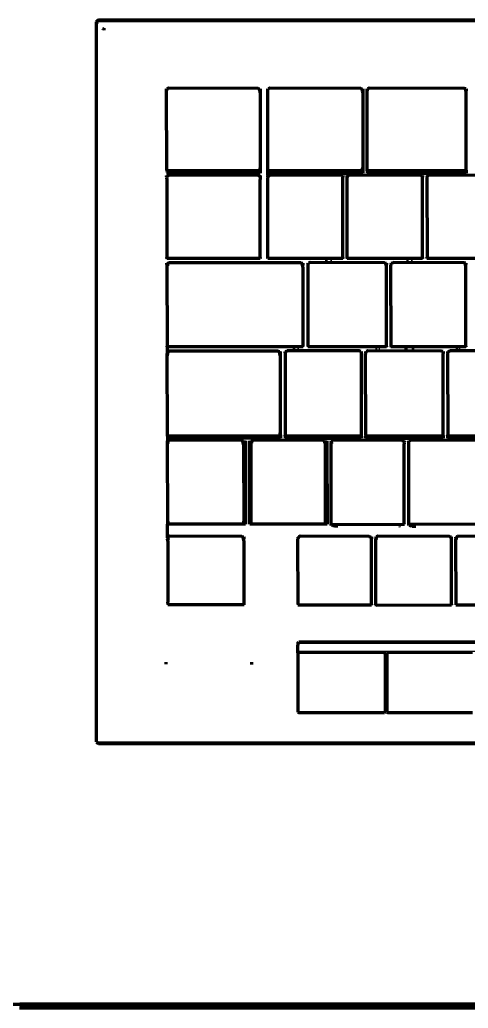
# Model space of a CAD drawing. Header units: millimetres. Extents: x 4307 to 31003, y 2809 to 20009.
# Drawn here: x 13671.8 to 13743.6, y 9454 to 9612.3 of the extents above; entities that cross this region are included whole.
import ezdxf

# ---------------------------------------------------------------- set-up
doc = ezdxf.new("R2010")
doc.units = ezdxf.units.MM
doc.layers.add('ProfileEdges', color=7, linetype='Continuous')

msp = doc.modelspace()

# ---------------------------------------------------------------- linework, layer by layer
for p, q in [((13684.16, 9611.82), (13684.26, 9611.96)), ((13684.26, 9611.96), (13684.33, 9612.01)), ((13684.26, 9611.96), (13684.26, 9611.7)), ((13685.08, 9610.82), (13685.1, 9611.02)), ((13685.08, 9610.79), (13685.08, 9610.82)), ((13685.08, 9610.82), (13685.13, 9610.81)), ((13685.13, 9610.81), (13685.23, 9610.99)), ((13695.22, 9601.25), (13695.3, 9601.26)), ((13695.3, 9601.26), (13709.9, 9601.29)), ((13710.11, 9601.24), (13710.24, 9601.25)), ((13710.15, 9600.92), (13710.24, 9600.92)), ((13711.47, 9601.25), (13711.55, 9601.26)), ((13711.55, 9600.92), (13711.47, 9600.92)), ((13711.55, 9601.26), (13726.34, 9601.29)), ((13726.55, 9601.24), (13726.68, 9601.25)), ((13726.68, 9600.92), (13726.6, 9600.92)), ((13727.37, 9601.25), (13727.45, 9601.26)), ((13727.45, 9600.92), (13727.37, 9600.92)), ((13727.45, 9601.26), (13742.91, 9601.29)), ((13743.25, 9600.92), (13742.91, 9600.92)), ((13743.16, 9601.26), (13743.25, 9601.25)), ((13695.26, 9587.34), (13695.35, 9587.34)), ((13695.26, 9587), (13695.35, 9587)), ((13695.35, 9587.34), (13695.6, 9587.34)), ((13709.9, 9587.34), (13710.15, 9587.34)), ((13710.15, 9587.34), (13710.24, 9587.34)), ((13711.47, 9587.34), (13711.55, 9587.34)), ((13711.55, 9587), (13711.47, 9587)), ((13711.55, 9587.34), (13711.81, 9587.34)), ((13723.15, 9587.34), (13723.41, 9587.34)), ((13723.41, 9587.34), (13723.5, 9587.34)), ((13723.5, 9587), (13723.41, 9587)), ((13724.18, 9587.34), (13724.27, 9587.34)), ((13724.27, 9587), (13724.18, 9587)), ((13735.91, 9587.34), (13736.17, 9587.34)), ((13736.17, 9587.34), (13736.25, 9587.34)), ((13736.25, 9587), (13736.17, 9587)), ((13736.94, 9587.34), (13737.03, 9587.34)), ((13737.03, 9587), (13736.94, 9587)), ((13695.3, 9573.34), (13695.39, 9573.34)), ((13717.01, 9573.34), (13717.1, 9573.34)), ((13717.89, 9573.34), (13717.98, 9573.34)), ((13717.98, 9573.34), (13730.15, 9573.38)), ((13730.41, 9573.34), (13730.49, 9573.34)), ((13731.18, 9573.34), (13731.26, 9573.34)), ((13731.26, 9573.34), (13742.84, 9573.38)), ((13743.1, 9573.34), (13743.18, 9573.34)), ((13695.39, 9573.01), (13695.65, 9573.01)), ((13716.76, 9573.01), (13717.1, 9573.01)), ((13730.49, 9573.01), (13730.15, 9573.01)), ((13731.26, 9573.01), (13731.18, 9573.01)), ((13743.18, 9573.01), (13742.84, 9573.01)), ((13695.34, 9559.17), (13695.43, 9559.17)), ((13713.34, 9559.16), (13713.47, 9559.17)), ((13714.22, 9559.17), (13714.31, 9559.17)), ((13714.31, 9559.17), (13726.36, 9559.17)), ((13726.36, 9559.17), (13726.44, 9559.17)), ((13727.13, 9559.17), (13727.21, 9559.17)), ((13727.21, 9559.17), (13739.22, 9559.21)), ((13739.48, 9559.17), (13739.56, 9559.17)), ((13740.25, 9559.17), (13740.33, 9559.17)), ((13740.33, 9559.17), (13752.74, 9559.17)), ((13695.35, 9558.84), (13695.42, 9558.84)), ((13695.42, 9558.84), (13695.69, 9558.84)), ((13713.38, 9558.84), (13713.47, 9558.84)), ((13714.22, 9558.84), (13714.31, 9558.84)), ((13727.21, 9558.84), (13727.13, 9558.84)), ((13739.56, 9558.84), (13739.48, 9558.84)), ((13695.39, 9544.88), (13695.47, 9544.88)), ((13695.47, 9544.88), (13695.73, 9544.88)), ((13707.28, 9544.88), (13707.54, 9544.88)), ((13707.54, 9544.88), (13707.89, 9544.88)), ((13708.57, 9544.88), (13708.88, 9544.88)), ((13708.88, 9544.88), (13709.14, 9544.88)), ((13720.31, 9544.88), (13720.56, 9544.88)), ((13720.56, 9544.88), (13720.93, 9544.88)), ((13721.68, 9544.88), (13721.6, 9544.88)), ((13721.94, 9544.88), (13721.68, 9544.88)), ((13733.24, 9544.88), (13732.98, 9544.88)), ((13733.33, 9544.88), (13733.24, 9544.88)), ((13734.01, 9544.88), (13734.1, 9544.88)), ((13695.39, 9544.54), (13695.73, 9544.54)), ((13707.28, 9544.54), (13707.6, 9544.54)), ((13707.6, 9544.54), (13707.89, 9544.54)), ((13708.82, 9544.54), (13708.57, 9544.54)), ((13709.14, 9544.54), (13708.82, 9544.54)), ((13720.63, 9544.54), (13720.31, 9544.54)), ((13720.93, 9544.54), (13720.63, 9544.54)), ((13721.6, 9544.54), (13721.94, 9544.54)), ((13733.24, 9544.54), (13733.33, 9544.54)), ((13695.43, 9529.48), (13695.52, 9529.48)), ((13695.43, 9529.15), (13695.78, 9529.15)), ((13695.52, 9529.48), (13707.31, 9529.52)), ((13707.31, 9529.15), (13707.65, 9529.15)), ((13707.56, 9529.48), (13707.65, 9529.48)), ((13716.38, 9529.48), (13716.29, 9529.48)), ((13716.29, 9529.15), (13716.38, 9529.15)), ((13727.72, 9529.52), (13716.38, 9529.48)), ((13728.07, 9529.48), (13727.98, 9529.48)), ((13727.98, 9529.15), (13728.07, 9529.15)), ((13728.84, 9529.48), (13728.75, 9529.48)), ((13728.75, 9529.15), (13729.09, 9529.15)), ((13740.55, 9529.52), (13728.84, 9529.48)), ((13740.89, 9529.48), (13740.81, 9529.48)), ((13740.81, 9529.15), (13740.89, 9529.15)), ((13741.66, 9529.48), (13741.58, 9529.48)), ((13741.58, 9529.15), (13741.92, 9529.15)), ((13753.68, 9529.52), (13741.66, 9529.48)), ((13716.43, 9511.33), (13716.43, 9512.47)), ((13716.43, 9512.47), (13918.2, 9512.47)), ((13918.2, 9511.14), (13716.43, 9511.14)), ((13716.43, 9511.14), (13716.43, 9511.04))]:
    msp.add_line(p, q)
at = {"layer": 'ProfileEdges', "lineweight": 211}
for p, q in [((13684.2, 9612.16), (13684.02, 9611.97)), ((13684.02, 9496.67), (13684.02, 9611.97)), ((13684.05, 9611.95), (13684.22, 9612.14)), ((13684.24, 9612.16), (13684.2, 9612.16)), ((13684.24, 9612.16), (13684.37, 9612.3)), ((13684.46, 9612.16), (13684.24, 9612.16)), ((13684.37, 9612.3), (13983.25, 9612.3)), ((13684.46, 9612.16), (13684.49, 9612.19)), ((13684.49, 9612.19), (13983.13, 9612.19)), ((13685.24, 9610.85), (13685.13, 9610.81)), ((13685.13, 9610.73), (13685.13, 9610.81)), ((13685.24, 9610.85), (13685.28, 9610.94)), ((13685.24, 9610.62), (13685.24, 9610.85)), ((13695.24, 9600.99), (13695.22, 9601.25)), ((13695.3, 9601.26), (13695.24, 9600.99)), ((13695.28, 9588.2), (13695.24, 9600.99)), ((13695.56, 9601.35), (13695.3, 9601.26)), ((13709.9, 9601.29), (13695.56, 9601.35)), ((13709.9, 9601.29), (13710.11, 9601.24)), ((13710.15, 9601.01), (13710.11, 9601.24)), ((13710.15, 9601.01), (13710.15, 9600.92)), ((13710.15, 9600.92), (13710.22, 9600.62)), ((13710.24, 9600.92), (13710.22, 9600.62)), ((13710.22, 9600.62), (13710.22, 9588.58)), ((13710.24, 9601.25), (13710.24, 9600.92)), ((13711.49, 9600.99), (13711.47, 9601.25)), ((13711.47, 9600.92), (13711.49, 9600.99)), ((13711.49, 9588.2), (13711.47, 9600.92)), ((13711.49, 9600.99), (13711.55, 9601.26)), ((13711.81, 9601.35), (13711.55, 9601.26)), ((13726.34, 9601.29), (13711.81, 9601.35)), ((13726.34, 9601.29), (13726.55, 9601.24)), ((13726.6, 9601.01), (13726.55, 9601.24)), ((13726.6, 9601.01), (13726.6, 9600.92)), ((13726.6, 9600.92), (13726.66, 9600.62)), ((13726.68, 9600.92), (13726.66, 9600.62)), ((13726.66, 9600.62), (13726.66, 9588.58)), ((13726.68, 9601.25), (13726.68, 9600.92)), ((13727.39, 9600.99), (13727.37, 9601.25)), ((13727.37, 9600.92), (13727.39, 9600.99)), ((13727.39, 9588.2), (13727.37, 9600.92)), ((13727.45, 9601.26), (13727.39, 9600.99)), ((13727.71, 9601.35), (13727.45, 9601.26)), ((13742.91, 9601.29), (13727.71, 9601.35)), ((13743.16, 9601.26), (13742.91, 9601.29)), ((13743.23, 9600.99), (13743.16, 9601.26)), ((13743.25, 9601.25), (13743.23, 9600.99)), ((13743.23, 9600.99), (13743.25, 9600.92)), ((13743.23, 9600.62), (13743.25, 9600.92)), ((13743.23, 9588.2), (13743.23, 9600.62)), ((13695.26, 9588.09), (13695.28, 9588.2)), ((13695.31, 9588.09), (13695.26, 9588.09)), ((13710.24, 9587.75), (13695.26, 9587.75)), ((13695.28, 9588.2), (13695.31, 9588.09)), ((13695.31, 9588.09), (13695.34, 9587.94)), ((13710.17, 9588.09), (13695.31, 9588.09)), ((13695.6, 9587.85), (13695.34, 9587.94)), ((13709.9, 9587.85), (13695.6, 9587.85)), ((13709.9, 9587.85), (13710.15, 9587.94)), ((13710.15, 9587.94), (13710.17, 9588.09)), ((13710.17, 9588.09), (13710.22, 9588.58)), ((13710.24, 9588.09), (13710.17, 9588.09)), ((13710.22, 9588.58), (13710.24, 9588.09)), ((13710.24, 9588.09), (13710.24, 9587.75)), ((13711.47, 9588.09), (13711.49, 9588.2)), ((13711.47, 9587.75), (13711.47, 9588.09)), ((13711.54, 9588.09), (13711.47, 9588.09)), ((13711.47, 9587.75), (13726.68, 9587.75)), ((13711.47, 9587.34), (13711.47, 9587.75)), ((13711.54, 9588.09), (13711.49, 9588.2)), ((13711.59, 9587.96), (13711.54, 9588.09)), ((13726.6, 9588.09), (13711.54, 9588.09)), ((13711.81, 9587.85), (13711.59, 9587.96)), ((13726.34, 9587.85), (13711.81, 9587.85)), ((13726.6, 9587.94), (13726.34, 9587.85)), ((13726.6, 9588.28), (13726.66, 9588.58)), ((13726.6, 9588.28), (13726.6, 9588.09)), ((13726.6, 9587.94), (13726.6, 9588.09)), ((13726.68, 9588.09), (13726.6, 9588.09)), ((13726.66, 9588.58), (13726.68, 9588.09)), ((13726.68, 9588.09), (13726.68, 9587.75)), ((13727.37, 9588.09), (13727.39, 9588.2)), ((13727.37, 9588.09), (13727.37, 9587.75)), ((13727.42, 9588.09), (13727.37, 9588.09)), ((13727.37, 9587.75), (13743.25, 9587.75)), ((13727.39, 9588.2), (13727.42, 9588.09)), ((13727.42, 9588.09), (13727.45, 9587.94)), ((13743.2, 9588.09), (13727.42, 9588.09)), ((13727.71, 9587.91), (13727.45, 9587.94)), ((13742.91, 9587.91), (13727.71, 9587.91)), ((13743.16, 9587.94), (13742.91, 9587.91)), ((13743.16, 9587.94), (13743.2, 9588.09)), ((13743.2, 9588.09), (13743.23, 9588.2)), ((13743.25, 9588.09), (13743.2, 9588.09)), ((13743.23, 9588.2), (13743.25, 9588.09)), ((13743.25, 9588.09), (13743.25, 9587.75)), ((13695.28, 9587.08), (13695.26, 9587.34)), ((13695.28, 9587.08), (13695.26, 9587)), ((13695.26, 9587), (13695.28, 9586.7)), ((13695.35, 9587.34), (13695.28, 9587.08)), ((13695.28, 9586.7), (13695.32, 9574.58)), ((13695.35, 9587.34), (13695.6, 9587.43)), ((13709.9, 9587.43), (13695.6, 9587.43)), ((13709.9, 9587.43), (13710.15, 9587.34)), ((13710.22, 9587.08), (13710.15, 9587.34)), ((13710.24, 9587.34), (13710.22, 9587.08)), ((13710.22, 9587.08), (13710.24, 9587)), ((13710.24, 9587), (13710.22, 9586.7)), ((13710.22, 9574.21), (13710.22, 9586.7)), ((13711.47, 9587.34), (13711.49, 9587.08)), ((13711.49, 9587.08), (13711.47, 9587)), ((13711.49, 9586.7), (13711.47, 9587)), ((13711.49, 9587.08), (13711.55, 9587.34)), ((13711.49, 9574.21), (13711.49, 9586.7)), ((13711.55, 9587.34), (13711.81, 9587.43)), ((13723.15, 9587.43), (13711.81, 9587.43)), ((13723.41, 9587.34), (13723.15, 9587.43)), ((13723.41, 9587.34), (13723.47, 9587.08)), ((13723.5, 9587.34), (13723.47, 9587.08)), ((13723.5, 9587), (13723.47, 9587.08)), ((13723.47, 9586.7), (13723.5, 9587)), ((13723.47, 9574.21), (13723.47, 9586.7)), ((13724.2, 9587.08), (13724.18, 9587.34)), ((13724.18, 9587), (13724.2, 9587.08)), ((13724.2, 9574.21), (13724.18, 9587)), ((13724.27, 9587.34), (13724.2, 9587.08)), ((13724.27, 9587.34), (13724.37, 9587.34)), ((13724.37, 9587.34), (13724.52, 9587.43)), ((13735.91, 9587.37), (13724.52, 9587.43)), ((13736.17, 9587.34), (13735.91, 9587.37)), ((13736.17, 9587.34), (13736.23, 9587.08)), ((13736.25, 9587.34), (13736.23, 9587.08)), ((13736.25, 9587), (13736.23, 9587.08)), ((13736.23, 9586.7), (13736.25, 9587)), ((13736.23, 9574.21), (13736.23, 9586.7)), ((13736.94, 9587.34), (13736.96, 9587.08)), ((13736.96, 9587.08), (13736.94, 9587)), ((13736.94, 9587), (13736.96, 9574.21)), ((13737.03, 9587.34), (13736.96, 9587.08)), ((13737.03, 9587.34), (13737.13, 9587.34)), ((13737.28, 9587.43), (13737.13, 9587.34)), ((13749.17, 9587.37), (13737.28, 9587.43)), ((13695.3, 9574.09), (13695.32, 9574.21)), ((13695.35, 9574.09), (13695.3, 9574.09)), ((13695.32, 9573.08), (13695.3, 9573.34)), ((13695.32, 9574.58), (13695.32, 9574.21)), ((13695.32, 9574.21), (13695.35, 9574.09)), ((13695.32, 9573.08), (13695.39, 9573.34)), ((13710.19, 9574.09), (13695.35, 9574.09)), ((13695.39, 9573.34), (13695.64, 9573.38)), ((13716.75, 9573.38), (13695.64, 9573.38)), ((13710.22, 9574.21), (13710.19, 9574.09)), ((13710.24, 9574.09), (13710.19, 9574.09)), ((13710.22, 9574.21), (13710.24, 9574.09)), ((13711.47, 9574.09), (13711.49, 9574.21)), ((13711.54, 9574.08), (13711.47, 9574.09)), ((13711.54, 9574.08), (13711.49, 9574.21)), ((13723.45, 9574.09), (13711.54, 9574.08)), ((13716.75, 9573.38), (13717.01, 9573.34)), ((13717.08, 9573.08), (13717.01, 9573.34)), ((13717.1, 9573.34), (13717.08, 9573.08)), ((13717.91, 9573.08), (13717.89, 9573.34)), ((13717.91, 9573.08), (13717.98, 9573.34)), ((13718.24, 9573.43), (13717.98, 9573.34)), ((13730.15, 9573.38), (13718.24, 9573.43)), ((13720.65, 9573.76), (13721, 9573.76)), ((13721.73, 9573.86), (13721.48, 9573.86)), ((13723.45, 9574.09), (13723.47, 9574.21)), ((13723.5, 9574.09), (13723.45, 9574.09)), ((13723.47, 9574.21), (13723.5, 9574.09)), ((13724.18, 9574.09), (13724.2, 9574.21)), ((13724.23, 9574.09), (13724.18, 9574.09)), ((13724.2, 9574.21), (13724.23, 9574.09)), ((13736.2, 9574.09), (13724.23, 9574.09)), ((13730.15, 9573.38), (13730.41, 9573.34)), ((13730.47, 9573.08), (13730.41, 9573.34)), ((13730.49, 9573.34), (13730.47, 9573.08)), ((13731.18, 9573.34), (13731.2, 9573.08)), ((13731.2, 9573.08), (13731.26, 9573.34)), ((13731.26, 9573.34), (13731.52, 9573.43)), ((13742.84, 9573.38), (13731.52, 9573.43)), ((13733.69, 9573.76), (13733.99, 9573.76)), ((13734.66, 9573.86), (13734.44, 9573.86)), ((13736.2, 9574.09), (13736.23, 9574.21)), ((13736.25, 9574.09), (13736.2, 9574.09)), ((13736.23, 9574.21), (13736.25, 9574.09)), ((13736.94, 9574.09), (13736.96, 9574.21)), ((13736.99, 9574.09), (13736.94, 9574.09)), ((13736.96, 9574.21), (13736.99, 9574.09)), ((13749.41, 9574.09), (13736.99, 9574.09)), ((13743.1, 9573.34), (13742.84, 9573.38)), ((13743.16, 9573.08), (13743.1, 9573.34)), ((13743.18, 9573.34), (13743.16, 9573.08)), ((13695.32, 9573.08), (13695.36, 9560.04)), ((13717.08, 9573.08), (13717.1, 9573.01)), ((13717.08, 9572.7), (13717.1, 9573.01)), ((13717.08, 9572.7), (13717.1, 9560.41)), ((13717.91, 9560.04), (13717.91, 9573.08)), ((13730.49, 9573.01), (13730.47, 9573.08)), ((13730.47, 9572.7), (13730.49, 9573.01)), ((13730.47, 9560.04), (13730.47, 9572.7)), ((13731.2, 9573.08), (13731.18, 9573.01)), ((13731.2, 9560.04), (13731.18, 9573.01)), ((13743.18, 9573.01), (13743.16, 9573.08)), ((13743.16, 9572.7), (13743.18, 9573.01)), ((13743.16, 9560.04), (13743.16, 9572.7)), ((13695.34, 9559.92), (13695.36, 9560.04)), ((13695.34, 9559.92), (13695.34, 9559.17)), ((13695.39, 9559.92), (13695.34, 9559.92)), ((13695.34, 9559.17), (13695.35, 9558.84)), ((13695.39, 9559.92), (13695.36, 9560.04)), ((13717.07, 9559.92), (13695.39, 9559.92)), ((13695.43, 9559.17), (13695.69, 9559.21)), ((13695.43, 9558.93), (13695.43, 9559.17)), ((13713.13, 9559.21), (13695.69, 9559.21)), ((13713.13, 9559.21), (13713.34, 9559.16)), ((13713.38, 9558.93), (13713.34, 9559.16)), ((13713.47, 9559.17), (13713.47, 9558.84)), ((13714.22, 9559.17), (13714.24, 9558.91)), ((13714.24, 9558.91), (13714.31, 9559.17)), ((13714.31, 9559.17), (13714.57, 9559.26)), ((13726.1, 9559.26), (13714.57, 9559.26)), ((13715.83, 9559.59), (13715.49, 9559.59)), ((13716.42, 9559.74), (13716.24, 9559.74)), ((13717.07, 9559.92), (13717.1, 9560.04)), ((13717.12, 9559.92), (13717.07, 9559.92)), ((13717.1, 9560.41), (13717.1, 9560.04)), ((13717.1, 9560.04), (13717.12, 9559.92)), ((13717.89, 9559.92), (13717.91, 9560.04)), ((13717.94, 9559.92), (13717.89, 9559.92)), ((13717.91, 9560.04), (13717.94, 9559.92)), ((13730.44, 9559.91), (13717.94, 9559.92)), ((13726.36, 9559.17), (13726.1, 9559.26)), ((13726.36, 9559.17), (13726.42, 9558.91)), ((13726.44, 9559.17), (13726.42, 9558.91)), ((13727.13, 9559.17), (13727.15, 9558.91)), ((13727.15, 9558.91), (13727.21, 9559.17)), ((13727.47, 9559.26), (13727.21, 9559.17)), ((13739.22, 9559.21), (13727.47, 9559.26)), ((13728.69, 9559.59), (13728.99, 9559.59)), ((13729.43, 9559.69), (13729.22, 9559.69)), ((13730.47, 9560.04), (13730.44, 9559.91)), ((13730.49, 9559.92), (13730.44, 9559.91)), ((13730.47, 9560.04), (13730.49, 9559.92)), ((13731.18, 9559.92), (13731.2, 9560.04)), ((13731.18, 9559.92), (13731.18, 9559.87)), ((13731.23, 9559.92), (13731.18, 9559.92)), ((13731.2, 9560.04), (13731.23, 9559.92)), ((13731.23, 9559.92), (13731.24, 9559.86)), ((13743.13, 9559.91), (13731.23, 9559.92)), ((13733.82, 9559.69), (13733.35, 9559.69)), ((13734.53, 9559.59), (13734.91, 9559.59)), ((13739.48, 9559.17), (13739.22, 9559.21)), ((13739.48, 9559.17), (13739.54, 9558.91)), ((13739.56, 9559.17), (13739.54, 9558.91)), ((13740.25, 9559.17), (13740.27, 9558.91)), ((13740.27, 9558.91), (13740.33, 9559.17)), ((13740.33, 9559.17), (13740.59, 9559.26)), ((13752.48, 9559.26), (13740.59, 9559.26)), ((13741.57, 9559.59), (13741.88, 9559.59)), ((13742.26, 9559.69), (13742.04, 9559.69)), ((13743.16, 9560.04), (13743.13, 9559.91)), ((13743.18, 9559.92), (13743.13, 9559.91)), ((13743.16, 9560.04), (13743.18, 9559.92)), ((13695.37, 9558.53), (13695.35, 9558.84)), ((13695.42, 9558.84), (13695.37, 9558.53)), ((13695.41, 9546.12), (13695.37, 9558.53)), ((13695.43, 9558.93), (13695.42, 9558.84)), ((13713.38, 9558.84), (13713.38, 9558.93)), ((13713.45, 9558.53), (13713.38, 9558.84)), ((13713.47, 9558.84), (13713.45, 9558.53)), ((13713.45, 9558.53), (13713.47, 9546.12)), ((13714.24, 9558.91), (13714.22, 9558.84)), ((13714.22, 9558.84), (13714.24, 9545.75)), ((13726.42, 9558.91), (13726.42, 9545.75)), ((13727.15, 9558.91), (13727.13, 9558.84)), ((13727.15, 9545.75), (13727.13, 9558.84)), ((13739.54, 9558.91), (13739.56, 9558.84)), ((13739.54, 9558.53), (13739.56, 9558.84)), ((13739.54, 9545.75), (13739.54, 9558.53)), ((13740.27, 9558.91), (13740.25, 9558.84)), ((13740.25, 9558.84), (13740.27, 9545.75)), ((13695.39, 9545.63), (13695.41, 9545.75)), ((13695.43, 9545.63), (13695.39, 9545.63)), ((13695.39, 9545.63), (13695.39, 9545.3)), ((13713.49, 9545.3), (13695.39, 9545.3)), ((13695.39, 9545.3), (13695.39, 9544.88)), ((13695.41, 9544.62), (13695.39, 9544.88)), ((13695.41, 9545.75), (13695.41, 9546.12)), ((13695.41, 9545.75), (13695.43, 9545.63)), ((13695.47, 9544.88), (13695.41, 9544.62)), ((13695.43, 9545.63), (13695.47, 9545.49)), ((13713.42, 9545.63), (13695.43, 9545.63)), ((13695.73, 9545.45), (13695.47, 9545.49)), ((13695.73, 9544.97), (13695.47, 9544.88)), ((13713.15, 9545.45), (13695.73, 9545.45)), ((13707.28, 9544.92), (13695.73, 9544.97)), ((13707.28, 9544.92), (13707.54, 9544.88)), ((13707.6, 9544.62), (13707.54, 9544.88)), ((13707.89, 9544.88), (13707.89, 9544.54)), ((13708.57, 9544.54), (13708.57, 9544.88)), ((13708.88, 9544.88), (13708.82, 9544.62)), ((13708.88, 9544.88), (13709.14, 9544.97)), ((13720.31, 9544.92), (13709.14, 9544.97)), ((13713.15, 9545.45), (13713.4, 9545.49)), ((13713.4, 9545.49), (13713.42, 9545.63)), ((13713.42, 9545.63), (13713.47, 9546.12)), ((13713.49, 9545.63), (13713.42, 9545.63)), ((13713.47, 9546.12), (13713.49, 9545.63)), ((13713.49, 9545.63), (13713.49, 9545.3)), ((13714.22, 9545.63), (13714.24, 9545.75)), ((13714.22, 9545.63), (13714.22, 9545.3)), ((13714.27, 9545.63), (13714.22, 9545.63)), ((13714.22, 9545.3), (13726.44, 9545.3)), ((13714.27, 9545.63), (13714.24, 9545.75)), ((13714.31, 9545.49), (13714.27, 9545.63)), ((13726.39, 9545.63), (13714.27, 9545.63)), ((13714.31, 9545.49), (13714.57, 9545.39)), ((13726.1, 9545.45), (13714.57, 9545.39)), ((13720.56, 9544.88), (13720.31, 9544.92)), ((13720.63, 9544.62), (13720.56, 9544.88)), ((13720.93, 9544.88), (13720.93, 9544.54)), ((13721.6, 9544.88), (13721.62, 9544.62)), ((13721.62, 9544.62), (13721.68, 9544.88)), ((13721.94, 9544.97), (13721.68, 9544.88)), ((13732.98, 9544.92), (13721.94, 9544.97)), ((13726.1, 9545.45), (13726.36, 9545.49)), ((13726.36, 9545.49), (13726.39, 9545.63)), ((13726.39, 9545.63), (13726.42, 9545.75)), ((13726.44, 9545.63), (13726.39, 9545.63)), ((13726.42, 9545.75), (13726.44, 9545.63)), ((13726.44, 9545.63), (13726.44, 9545.3)), ((13727.15, 9545.75), (13727.13, 9545.63)), ((13727.13, 9545.3), (13727.13, 9545.63)), ((13727.18, 9545.63), (13727.13, 9545.63)), ((13727.13, 9545.3), (13739.56, 9545.3)), ((13727.15, 9545.75), (13727.18, 9545.63)), ((13727.18, 9545.63), (13727.21, 9545.49)), ((13739.51, 9545.63), (13727.18, 9545.63)), ((13727.21, 9545.49), (13727.47, 9545.39)), ((13739.22, 9545.39), (13727.47, 9545.39)), ((13732.98, 9544.92), (13733.24, 9544.88)), ((13733.24, 9544.88), (13733.3, 9544.62)), ((13733.3, 9544.62), (13733.33, 9544.88)), ((13734.03, 9544.62), (13734.01, 9544.88)), ((13734.03, 9544.62), (13734.1, 9544.88)), ((13734.1, 9544.88), (13734.2, 9544.88)), ((13734.35, 9544.97), (13734.2, 9544.88)), ((13746.06, 9544.92), (13734.35, 9544.97)), ((13739.48, 9545.49), (13739.22, 9545.39)), ((13739.51, 9545.63), (13739.48, 9545.49)), ((13739.54, 9545.75), (13739.51, 9545.63)), ((13739.56, 9545.63), (13739.51, 9545.63)), ((13739.56, 9545.63), (13739.54, 9545.75)), ((13739.56, 9545.63), (13739.56, 9545.3)), ((13740.25, 9545.63), (13740.27, 9545.75)), ((13740.25, 9545.63), (13740.25, 9545.3)), ((13740.3, 9545.63), (13740.25, 9545.63)), ((13740.25, 9545.3), (13752.82, 9545.3)), ((13740.27, 9545.75), (13740.3, 9545.63)), ((13740.3, 9545.63), (13740.33, 9545.49)), ((13752.77, 9545.63), (13740.3, 9545.63)), ((13740.33, 9545.49), (13740.59, 9545.39)), ((13752.48, 9545.45), (13740.59, 9545.39)), ((13695.39, 9544.54), (13695.41, 9544.62)), ((13695.45, 9531.62), (13695.39, 9544.54)), ((13707.6, 9544.54), (13707.6, 9544.62)), ((13707.6, 9544.24), (13707.6, 9544.54)), ((13707.6, 9544.24), (13707.62, 9531.99)), ((13707.89, 9544.54), (13707.92, 9531.5)), ((13708.6, 9531.5), (13708.57, 9544.54)), ((13708.82, 9544.54), (13708.82, 9544.62)), ((13708.82, 9531.62), (13708.82, 9544.54)), ((13720.63, 9544.54), (13720.63, 9544.62)), ((13720.63, 9544.54), (13720.63, 9531.62)), ((13720.93, 9544.54), (13720.95, 9531.5)), ((13721.62, 9544.62), (13721.6, 9544.54)), ((13721.62, 9531.62), (13721.6, 9544.54)), ((13733.33, 9544.54), (13733.3, 9544.62)), ((13733.3, 9544.24), (13733.33, 9544.54)), ((13733.3, 9531.62), (13733.3, 9544.24)), ((13734.03, 9531.62), (13734.03, 9544.62)), ((13695.43, 9531.5), (13695.45, 9531.62)), ((13695.43, 9529.48), (13695.43, 9531.5)), ((13695.48, 9531.5), (13695.43, 9531.5)), ((13695.48, 9531.5), (13695.45, 9531.62)), ((13695.51, 9531.5), (13695.48, 9531.5)), ((13695.51, 9531.69), (13695.51, 9532.01)), ((13695.51, 9531.5), (13695.51, 9531.69)), ((13707.6, 9531.5), (13695.51, 9531.5)), ((13707.6, 9531.5), (13707.62, 9531.62)), ((13707.92, 9531.5), (13707.6, 9531.5)), ((13707.62, 9531.62), (13707.62, 9531.99)), ((13708.87, 9531.5), (13708.6, 9531.5)), ((13708.87, 9531.5), (13708.82, 9531.62)), ((13720.6, 9531.5), (13708.87, 9531.5)), ((13720.6, 9531.5), (13720.63, 9531.62)), ((13720.95, 9531.5), (13720.6, 9531.5)), ((13721.62, 9531.62), (13721.6, 9531.5)), ((13721.6, 9531.32), (13721.6, 9531.5)), ((13721.6, 9531.5), (13721.68, 9531.47)), ((13721.67, 9531.5), (13721.62, 9531.62)), ((13721.68, 9531.47), (13733.28, 9531.5)), ((13721.73, 9531.37), (13721.68, 9531.47)), ((13721.94, 9531.26), (13721.73, 9531.37)), ((13722.36, 9531.26), (13721.94, 9531.26)), ((13722.67, 9531.17), (13722.13, 9531.17)), ((13732.57, 9531.17), (13732.45, 9531.17)), ((13732.79, 9531.26), (13732.71, 9531.26)), ((13733.28, 9531.5), (13733.3, 9531.62)), ((13733.28, 9531.5), (13733.33, 9531.5)), ((13733.3, 9531.62), (13733.33, 9531.5)), ((13734.01, 9531.5), (13734.03, 9531.62)), ((13734.01, 9531.5), (13734.01, 9531.32)), ((13734.06, 9531.5), (13734.01, 9531.5)), ((13734.06, 9531.5), (13734.03, 9531.62)), ((13734.1, 9531.36), (13734.06, 9531.5)), ((13746.34, 9531.48), (13734.06, 9531.5)), ((13734.1, 9531.36), (13734.35, 9531.26)), ((13734.82, 9531.26), (13734.35, 9531.26)), ((13734.58, 9531.17), (13735.15, 9531.17)), ((13695.46, 9529.22), (13695.43, 9529.48)), ((13695.43, 9529.15), (13695.46, 9529.22)), ((13695.46, 9528.85), (13695.43, 9529.15)), ((13695.46, 9529.22), (13695.52, 9529.48)), ((13695.78, 9529.57), (13695.52, 9529.48)), ((13707.31, 9529.52), (13695.78, 9529.57)), ((13707.31, 9529.52), (13707.56, 9529.48)), ((13707.56, 9529.48), (13707.63, 9529.22)), ((13707.65, 9529.48), (13707.63, 9529.22)), ((13707.63, 9529.22), (13707.65, 9529.15)), ((13707.63, 9528.85), (13707.65, 9529.15)), ((13716.29, 9529.48), (13716.31, 9529.22)), ((13716.29, 9529.15), (13716.31, 9529.22)), ((13716.31, 9518.7), (13716.29, 9529.15)), ((13716.38, 9529.48), (13716.31, 9529.22)), ((13716.63, 9529.57), (13716.38, 9529.48)), ((13727.72, 9529.52), (13716.63, 9529.57)), ((13727.72, 9529.52), (13727.98, 9529.48)), ((13727.98, 9529.48), (13728.05, 9529.22)), ((13728.07, 9529.48), (13728.05, 9529.22)), ((13728.05, 9529.22), (13728.07, 9529.15)), ((13728.05, 9528.85), (13728.07, 9529.15)), ((13728.75, 9529.48), (13728.77, 9529.22)), ((13728.77, 9529.22), (13728.75, 9529.15)), ((13728.77, 9518.7), (13728.75, 9529.15)), ((13728.84, 9529.48), (13728.77, 9529.22)), ((13729.09, 9529.57), (13728.84, 9529.48)), ((13740.55, 9529.52), (13729.09, 9529.57)), ((13740.55, 9529.52), (13740.81, 9529.48)), ((13740.87, 9529.22), (13740.81, 9529.48)), ((13740.87, 9529.22), (13740.89, 9529.48)), ((13740.89, 9529.15), (13740.87, 9529.22)), ((13740.87, 9528.85), (13740.89, 9529.15)), ((13741.6, 9529.22), (13741.58, 9529.48)), ((13741.58, 9529.15), (13741.6, 9529.22)), ((13741.6, 9518.7), (13741.58, 9529.15)), ((13741.66, 9529.48), (13741.6, 9529.22)), ((13741.92, 9529.57), (13741.66, 9529.48)), ((13753.68, 9529.52), (13741.92, 9529.57)), ((13695.46, 9528.85), (13695.47, 9519.05)), ((13707.63, 9528.85), (13707.64, 9519.07)), ((13728.05, 9518.7), (13728.05, 9528.85)), ((13740.87, 9518.7), (13740.87, 9528.85)), ((13695.49, 9518.7), (13695.47, 9519.05)), ((13695.47, 9518.58), (13695.49, 9518.7)), ((13695.52, 9518.58), (13695.47, 9518.58)), ((13695.49, 9518.7), (13695.52, 9518.58)), ((13707.61, 9518.58), (13695.52, 9518.58)), ((13707.64, 9518.7), (13707.61, 9518.58)), ((13707.66, 9518.58), (13707.61, 9518.58)), ((13707.64, 9519.07), (13707.64, 9518.7)), ((13707.64, 9518.7), (13707.66, 9518.58)), ((13716.29, 9518.58), (13716.31, 9518.7)), ((13716.29, 9518.58), (13716.34, 9518.58)), ((13716.31, 9518.7), (13716.34, 9518.58)), ((13716.34, 9518.58), (13728.02, 9518.58)), ((13728.02, 9518.58), (13728.05, 9518.7)), ((13728.02, 9518.58), (13728.07, 9518.58)), ((13728.05, 9518.7), (13728.07, 9518.58)), ((13728.75, 9518.58), (13728.77, 9518.7)), ((13728.75, 9518.58), (13728.81, 9518.56)), ((13728.77, 9518.7), (13728.81, 9518.56)), ((13728.81, 9518.56), (13740.84, 9518.58)), ((13740.84, 9518.58), (13740.87, 9518.7)), ((13740.84, 9518.58), (13740.89, 9518.58)), ((13740.87, 9518.7), (13740.89, 9518.58)), ((13741.58, 9518.58), (13741.6, 9518.7)), ((13741.58, 9518.58), (13741.65, 9518.58)), ((13741.65, 9518.58), (13741.6, 9518.7)), ((13741.65, 9518.58), (13753.92, 9518.58)), ((13716.29, 9512.45), (13716.43, 9512.6)), ((13716.29, 9512.55), (13716.29, 9512.45)), ((13716.29, 9512.45), (13716.29, 9512.13)), ((13716.29, 9512.02), (13716.29, 9512.13)), ((13716.29, 9510.89), (13716.29, 9512.02)), ((13918.2, 9512.6), (13716.43, 9512.6)), ((13716.29, 9510.89), (13716.43, 9511.04)), ((13716.29, 9510.89), (13716.29, 9510.46)), ((13716.29, 9510.46), (13716.29, 9501.43)), ((13716.43, 9511.04), (13730.14, 9511.04)), ((13730.14, 9511.04), (13730.27, 9510.89)), ((13730.14, 9510.7), (13730.27, 9510.7)), ((13730.27, 9510.7), (13730.27, 9510.89)), ((13730.27, 9510.7), (13730.55, 9510.7)), ((13730.27, 9510.7), (13730.27, 9501.43)), ((13730.68, 9511.04), (13730.55, 9510.89)), ((13730.55, 9510.7), (13730.55, 9510.89)), ((13730.55, 9510.7), (13730.55, 9501.43)), ((13730.68, 9511.04), (13744.25, 9511.04)), ((13695.19, 9509.08), (13695.19, 9509.42)), ((13708.89, 9509.06), (13708.89, 9509.42)), ((13716.29, 9501.43), (13716.43, 9501.29)), ((13730.14, 9501.29), (13716.43, 9501.29)), ((13730.27, 9501.43), (13730.14, 9501.29)), ((13730.55, 9501.43), (13730.68, 9501.29)), ((13744.25, 9501.29), (13730.68, 9501.29)), ((13684.02, 9496.67), (13684.2, 9496.5)), ((13684.37, 9496.32), (13684.2, 9496.5)), ((13684.2, 9496.5), (13983.4, 9496.49)), ((13983.25, 9496.32), (13684.37, 9496.32)), ((13657.51, 9454.65), (13671.77, 9454.62)), ((14156.82, 9454.62), (13671.77, 9454.62)), ((14138.46, 9453.99), (13671.7, 9454)), ((13671.74, 9454.35), (13690.15, 9454.33)), ((13690.16, 9454.46), (13671.75, 9454.47)), ((13690.15, 9454.33), (13690.14, 9454.22)), ((13690.14, 9454.22), (14138.44, 9454.22)), ((13690.15, 9454.33), (13690.16, 9454.46)), ((13690.15, 9454.33), (13711.32, 9454.32))]:
    msp.add_line(p, q, dxfattribs=at)

doc.saveas('drawing.dxf')
